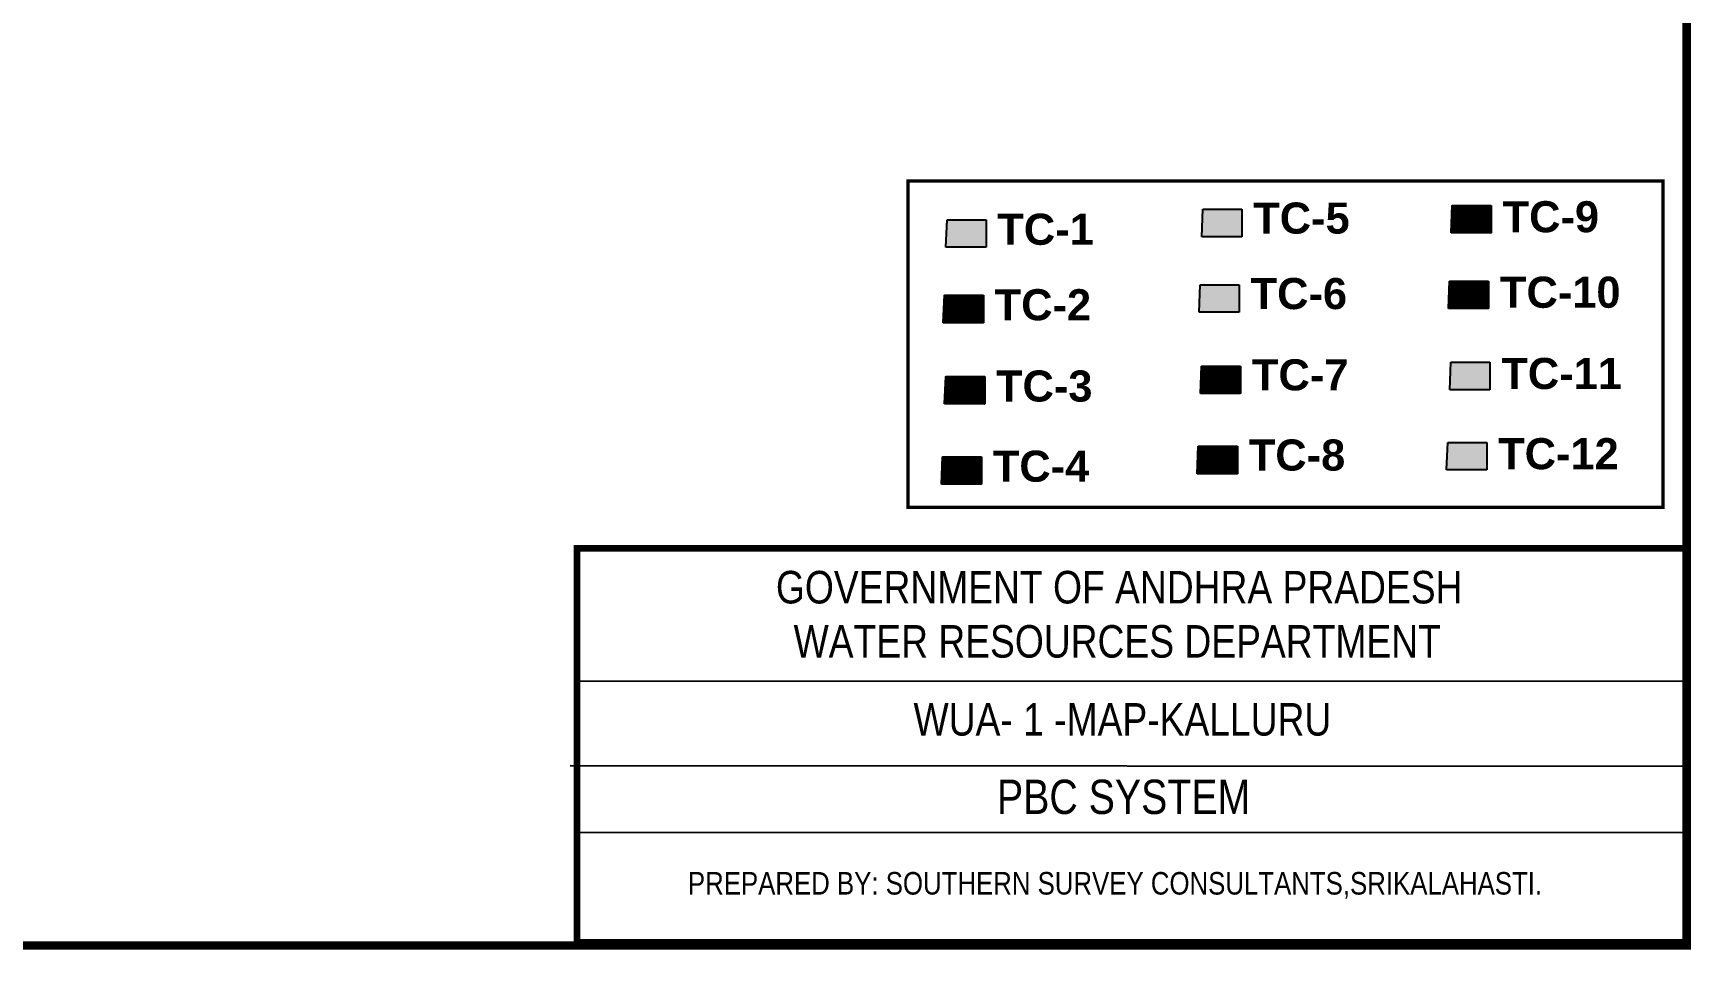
# Model space of a CAD drawing. Header units: inches. Extents: x 177544 to 239871, y 1610424 to 1630335.
# Drawn here: x 186784 to 191681, y 1612119 to 1614827 of the extents above; entities that cross this region are included whole.
import ezdxf

# ---------------------------------------------------------------- set-up
doc = ezdxf.new("R2010")
doc.units = ezdxf.units.IN
doc.header["$MEASUREMENT"] = 0
for name, color, linetype in [('Boarder', 2, 'Continuous'), ('FRAME 025', 7, 'Continuous'), ('PAPER SIZE', 5, 'Continuous'), ('PLOTS NO', 7, 'Continuous'), ('TEXT', 1, 'Continuous'), ('TITLEBLOCK', 7, 'Continuous')]:
    doc.layers.add(name, color=color, linetype=linetype)
doc.styles.add('ARIALN', font='ARIALN.TTF')
doc.styles.get("Standard").update_dxf_attribs({"font": 'arial.ttf'})
pattern_1 = [(45, (96042.948434, 878191.802045), (-0.040554253837, 0.040554253837), [])]

msp = doc.modelspace()

# ---------------------------------------------------------------- hatches: boundary and pattern name
at = {"layer": 'PLOTS NO'}
h = msp.add_hatch(color=2, dxfattribs=at)
h.dxf.hatch_style = 1
h.paths.add_polyline_path([(189599.3, 1614194.8), (189599.3, 1614276), (189484, 1614276), (189480.7, 1614194.8)])
at = {"layer": 'PLOTS NO', "true_color": 0x105689}
h = msp.add_hatch(color=146, dxfattribs=at)
h.dxf.hatch_style = 1
h.paths.add_polyline_path([(190239.5, 1614306.9), (190236.2, 1614225.7), (190354.8, 1614225.7), (190354.8, 1614306.9)])
at = {"layer": 'PLOTS NO', "true_color": 0xafd9aa}
h = msp.add_hatch(dxfattribs=at)
h.set_pattern_fill('ANSI31', color=9, scale=0.458819)
h.set_pattern_definition(pattern_1)
h.paths.add_polyline_path([(190976.1, 1614318), (190972.8, 1614236.9), (191091.4, 1614236.9), (191091.4, 1614318)])
at = {"layer": 'PLOTS NO', "true_color": 0xc7c8ca}
h = msp.add_hatch(color=9, dxfattribs=at)
h.dxf.hatch_style = 1
h.paths.add_polyline_path([(190231.6, 1614083.8), (190228.3, 1614002.7), (190346.9, 1614002.7), (190346.9, 1614083.8)])
at = {"layer": 'PLOTS NO', "true_color": 0x7aafdf}
h = msp.add_hatch(dxfattribs=at)
h.set_pattern_fill('ANSI31', color=143, scale=0.458819)
h.set_pattern_definition(pattern_1)
h.paths.add_polyline_path([(190968.2, 1614095), (190964.9, 1614013.8), (191083.5, 1614013.8), (191083.5, 1614095)])
at = {"layer": 'PLOTS NO', "true_color": 0xcd6928}
h = msp.add_hatch(dxfattribs=at)
h.set_pattern_fill('ANSI31', color=32, scale=0.458819)
h.set_pattern_definition(pattern_1)
h.paths.add_polyline_path([(189476.1, 1614052.9), (189472.8, 1613971.8), (189591.5, 1613971.8), (189591.5, 1614052.9)])
at = {"layer": 'PLOTS NO', "true_color": 0x58ba48}
h = msp.add_hatch(dxfattribs=at)
h.set_pattern_fill('ANSI31', color=85, scale=0.458819)
h.set_pattern_definition([(45, (0, 0), (-0.040554253837, 0.040554253837), [])])
h.paths.add_polyline_path([(190235.7, 1613843.8), (190232.4, 1613762.6), (190351, 1613762.6), (190351, 1613843.8)])
at = {"layer": 'PLOTS NO', "true_color": 0xc7c8ca}
h = msp.add_hatch(color=9, dxfattribs=at)
h.dxf.hatch_style = 1
h.paths.add_polyline_path([(190972.3, 1613854.9), (190969, 1613773.8), (191087.6, 1613773.8), (191087.6, 1613854.9)])
at = {"layer": 'PLOTS NO', "true_color": 0x58ba48}
h = msp.add_hatch(dxfattribs=at)
h.set_pattern_fill('ANSI31', color=85, scale=0.458819)
h.set_pattern_definition([(45, (96047.00653, 877951.77077), (-0.040554253837, 0.040554253837), [])])
h.paths.add_polyline_path([(189480.2, 1613812.9), (189476.9, 1613731.8), (189595.5, 1613731.8), (189595.5, 1613812.9)])
at = {"layer": 'PLOTS NO', "true_color": 0xf7abae}
h = msp.add_hatch(dxfattribs=at)
h.set_pattern_fill('ANSI31', color=241, scale=0.458819)
h.set_pattern_definition(pattern_1)
h.paths.add_polyline_path([(190226.3, 1613606.9), (190223, 1613525.8), (190341.6, 1613525.8), (190341.6, 1613606.9)])
at = {"layer": 'PLOTS NO', "true_color": 0xfeeab9}
h = msp.add_hatch(color=254, dxfattribs=at)
h.dxf.hatch_style = 1
h.paths.add_polyline_path([(190959.5, 1613536.9), (191078.2, 1613536.9), (191078.2, 1613618), (190962.9, 1613618)])
at = {"layer": 'PLOTS NO', "true_color": 0xa953a0}
h = msp.add_hatch(dxfattribs=at)
h.set_pattern_fill('ANSI31', color=215, scale=0.458819)
h.set_pattern_definition(pattern_1)
h.paths.add_polyline_path([(189470.8, 1613576), (189467.5, 1613494.9), (189586.1, 1613494.9), (189586.1, 1613576)])

# ---------------------------------------------------------------- linework, layer by layer
at = {"color": 5, "const_width": 25}
msp.add_lwpolyline([(177556.1, 1628056.9), (191668.7, 1628056.9), (191668.7, 1612131.9), (177556.1, 1612131.9)], close=True, dxfattribs=at)
at = {"layer": 'Boarder', "color": 0, "const_width": 10}
msp.add_lwpolyline([(191599.1, 1613426.4), (189368.5, 1613426.4), (189368.5, 1614390.8), (191599.1, 1614390.8)], close=True, dxfattribs=at)
at = {"layer": 'FRAME 025', "lineweight": -3, "elevation": 13.1}
for points in [[(188389.7, 1612914.2), (191679.1, 1612912.5)], [(188370.8, 1612663.7), (191660.1, 1612662)], [(188385.3, 1612467.2), (191679.1, 1612465.5)]]:
    msp.add_lwpolyline(points, dxfattribs=at)
at = {"layer": 'PAPER SIZE', "color": 5, "const_width": 19.4}
msp.add_lwpolyline([(188391.1, 1613305.7), (191666.9, 1613305.7), (191666.9, 1612141.8), (188391.1, 1612141.8)], close=True, dxfattribs=at)
at = {"layer": 'PLOTS NO', "color": 2}
for p, q in [((189480.7, 1614194.8), (189484, 1614276)), ((189484, 1614276), (189599.3, 1614276)), ((189599.3, 1614276), (189599.3, 1614194.8)), ((190236.2, 1614225.7), (190239.5, 1614306.9)), ((190239.5, 1614306.9), (190354.8, 1614306.9)), ((190354.8, 1614306.9), (190354.8, 1614225.7)), ((190972.8, 1614236.9), (190976.1, 1614318)), ((190976.1, 1614318), (191091.4, 1614318)), ((191091.4, 1614318), (191091.4, 1614236.9)), ((190354.8, 1614225.7), (190236.2, 1614225.7)), ((191091.4, 1614236.9), (190972.8, 1614236.9)), ((189599.3, 1614194.8), (189480.7, 1614194.8)), ((190228.3, 1614002.7), (190231.6, 1614083.8)), ((190231.6, 1614083.8), (190346.9, 1614083.8)), ((190346.9, 1614083.8), (190346.9, 1614002.7)), ((190964.9, 1614013.8), (190968.2, 1614095)), ((190968.2, 1614095), (191083.5, 1614095)), ((191083.5, 1614095), (191083.5, 1614013.8)), ((189472.8, 1613971.8), (189476.1, 1614052.9)), ((189476.1, 1614052.9), (189591.5, 1614052.9)), ((189591.5, 1614052.9), (189591.5, 1613971.8)), ((190346.9, 1614002.7), (190228.3, 1614002.7)), ((191083.5, 1614013.8), (190964.9, 1614013.8)), ((189591.5, 1613971.8), (189472.8, 1613971.8)), ((190232.4, 1613762.6), (190235.7, 1613843.8)), ((190235.7, 1613843.8), (190351, 1613843.8)), ((190351, 1613843.8), (190351, 1613762.6)), ((190969, 1613773.8), (190972.3, 1613854.9)), ((190972.3, 1613854.9), (191087.6, 1613854.9)), ((191087.6, 1613854.9), (191087.6, 1613773.8)), ((189476.9, 1613731.8), (189480.2, 1613812.9)), ((189480.2, 1613812.9), (189595.5, 1613812.9)), ((189595.5, 1613812.9), (189595.5, 1613731.8)), ((190351, 1613762.6), (190232.4, 1613762.6)), ((191087.6, 1613773.8), (190969, 1613773.8)), ((189595.5, 1613731.8), (189476.9, 1613731.8)), ((190223, 1613525.8), (190226.3, 1613606.9)), ((190226.3, 1613606.9), (190341.6, 1613606.9)), ((190341.6, 1613606.9), (190341.6, 1613525.8)), ((190959.5, 1613536.9), (190962.9, 1613618)), ((190962.9, 1613618), (191078.2, 1613618)), ((191078.2, 1613618), (191078.2, 1613536.9)), ((189467.5, 1613494.9), (189470.8, 1613576)), ((189470.8, 1613576), (189586.1, 1613576)), ((189586.1, 1613576), (189586.1, 1613494.9)), ((189586.1, 1613494.9), (189467.5, 1613494.9)), ((190341.6, 1613525.8), (190223, 1613525.8)), ((191078.2, 1613536.9), (190959.5, 1613536.9))]:
    msp.add_line(p, q, dxfattribs=at)

# ---------------------------------------------------------------- texts
at = {"layer": 'PLOTS NO', "color": 1, "char_height": 0.0918, "attachment_point": 1}
for insert in [(191162.5, 1614281.9), (189670.5, 1614239.9), (190425.9, 1614270.8)]:
    msp.add_mtext_dynamic_manual_height_columns('TC-1', width=320.576, gutter_width=1, heights=[0], dxfattribs=dict(at, insert=insert))
at = {"layer": 'PLOTS NO', "color": 1, "char_height": 0.0918, "width": 6.292, "attachment_point": 1}
for insert in [(191190.4, 1614275.7), (189698.3, 1614233.7), (190453.8, 1614264.5)]:
    msp.add_mtext(' TC-1', dxfattribs=dict(at, insert=insert))
at = {"layer": 'TEXT', "char_height": 91.764, "width": 790.202, "attachment_point": 1}
for s, insert in [('{\\fArial|b1|i0|c0|p34;\\C1;TC-5}', (190388.6, 1614326.8)), ('{\\fArial|b1|i0|c0|p34;\\C1;TC-9}', (191125.2, 1614330.7)), ('{\\fArial|b1|i0|c0|p34;\\C1;TC-1}', (189632.5, 1614293.8)), ('{\\fArial|b1|i0|c0|p34;\\C1;TC-6}', (190380.8, 1614103.8)), ('{\\fArial|b1|i0|c0|p34;\\C1;TC-10}', (191117.4, 1614107.7)), ('{\\fArial|b1|i0|c0|p34;\\C1;TC-2}', (189624.7, 1614070.8)), ('{\\fArial|b1|i0|c0|p34;\\C1;TC-3}', (189628.7, 1613830.7)), ('{\\fArial|b1|i0|c0|p34;\\C1;TC-7}', (190384.8, 1613863.7)), ('{\\fArial|b1|i0|c0|p34;\\C1;TC-11}', (191121.4, 1613867.7)), ('{\\fArial|b1|i0|c0|p34;\\C1;TC-4}', (189619.3, 1613593.9)), ('{\\fArial|b1|i0|c0|p34;\\C1;TC-8}', (190375.4, 1613626.9)), ('{\\fArial|b1|i0|c0|p34;\\C1;TC-12}', (191112, 1613630.8))]:
    msp.add_mtext(s, dxfattribs=dict(at, insert=insert))
at = {"layer": 'TITLEBLOCK', "extrusion": (0.000201441, 0.004807, 0.999988), "attachment_point": 1, "text_direction": (1, -1e-06, -0.000201), "style": 'ARIALN'}
for s, insert, char_height, width in [('\\pi54.71408;GOVERNMENT OF ANDHRA PRADESH  \\P\\pi106.93782;WATER RESOURCES DEPARTMENT      ', (188923.8, 1613238.6, -12.8), 96, 2122.416), ('\\pi567.3655;WUA- 1 -MAP-KALLURU', (188817.7, 1612848.2, -14.2), 96, 2358.24), ('\\pi813.72371;PBC SYSTEM', (188817.7, 1612622, -14.2), 101.366, 2358.24), ('PREPARED BY: SOUTHERN SURVEY CONSULTANTS,SRIKALAHASTI.', (188718.6, 1612349.2, -10.1), 66.528, 2889.268)]:
    msp.add_mtext(s, dxfattribs=dict(at, insert=insert, char_height=char_height, width=width))

doc.saveas('drawing.dxf')
